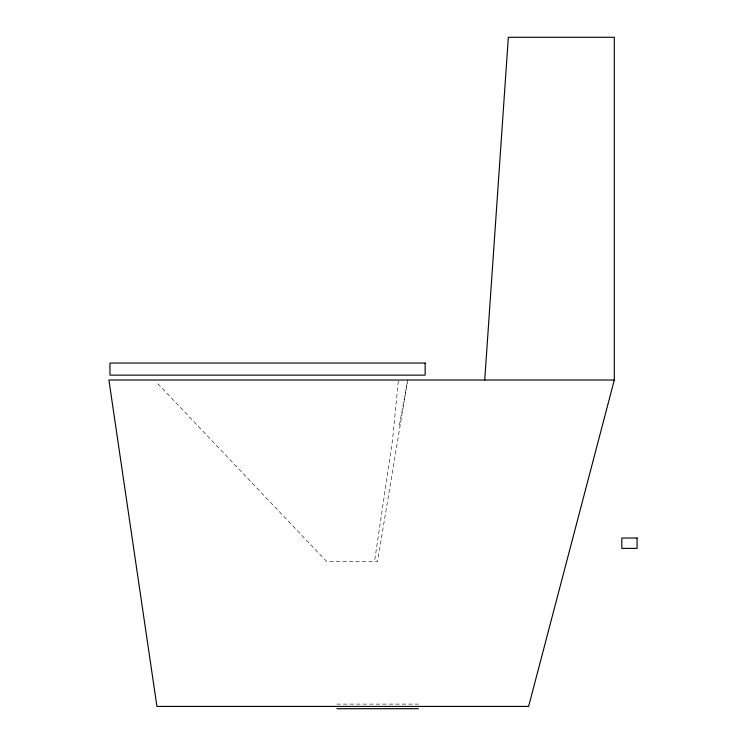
<?xml version="1.0" encoding="UTF-8"?>
<svg xmlns="http://www.w3.org/2000/svg" width="746" height="746" viewBox="0 0 746 746"><rect width="100%" height="100%" fill="white"/><g stroke="black" fill="none" stroke-linecap="round" stroke-linejoin="round"><path stroke-width="0.56" stroke-dasharray="3.73 2.8" d="M398.289 381.159L392.489 440.513L374.52 561.514M399.399 425.388L407.698 380.022L377.523 561.514L326.627 561.514L155.933 381.7M336.856 704.112L418.459 704.112"/><path stroke-width="1.12" d="M484.732 380.022L508.343 37.3L614.303 37.3L614.303 380.022L528.616 706.415L156.921 706.415L108.907 380.022L614.303 380.022M336.856 708.7L418.459 708.7M425.136 363.06L109.96 363.06L109.96 375.126L425.136 375.126L425.136 363.06M637.093 538.034L621.81 538.034L621.81 548.394L637.093 548.394L637.093 538.034"/></g></svg>
